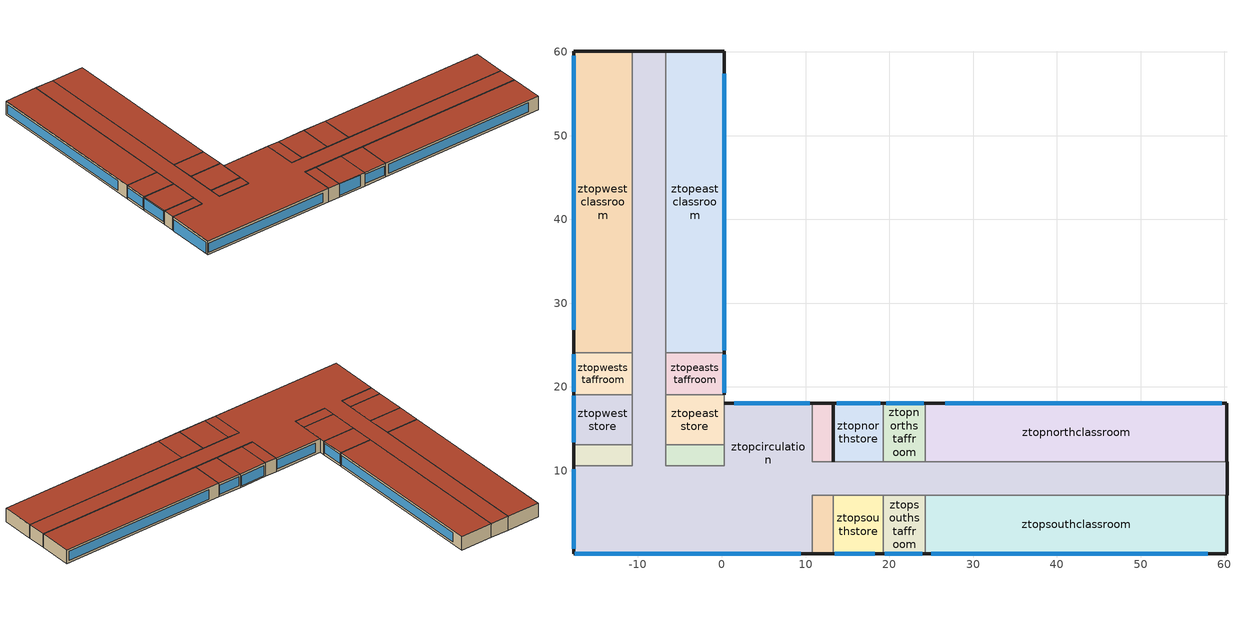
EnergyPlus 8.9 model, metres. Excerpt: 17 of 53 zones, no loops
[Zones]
ztopwesttoilet
 floor adiabatic (Interior Floor): -10.69,13.09 -10.69,10.59 -17.69,10.59 -17.69,13.09 z6.5
 wall outside (Exterior Wall): -17.69,13.09 -17.69,10.59 z6.5:9.5
 wall adiabatic (Interior Wall): -17.69,10.59 -10.69,10.59 -10.69,13.09 -17.69,13.09 z6.5:9.5
 roof outside (Exterior Roof): -17.69,13.09 -17.69,10.59 -10.69,10.59 -10.69,13.09 z9.5
ztopwestclassroom
 floor adiabatic (Interior Floor): -10.69,60.09 -10.69,24.09 -17.69,24.09 -17.69,60.09 z6.5
 wall outside (Exterior Wall): -10.69,60.09 -17.69,60.09 -17.69,24.09 z6.5:9.5
 wall adiabatic (Interior Wall): -17.69,24.09 -10.69,24.09 -10.69,60.09 z6.5:9.5
 window (Exterior Window): -17.69,59.52 -17.69,26.85 z7:9
 roof outside (Exterior Roof): -17.69,60.09 -17.69,24.09 -10.69,24.09 -10.69,60.09 z9.5
ztopweststore
 floor adiabatic (Interior Floor): -10.69,19.09 -10.69,13.09 -17.69,13.09 -17.69,19.09 z6.5
 wall outside (Exterior Wall): -17.69,19.09 -17.69,13.09 z6.5:9.5
 wall adiabatic (Interior Wall): -17.69,13.09 -10.69,13.09 -10.69,19.09 -17.69,19.09 z6.5:9.5
 window (Exterior Window): -17.69,18.94 -17.69,13.42 z7:9.28
 roof outside (Exterior Roof): -17.69,19.09 -17.69,13.09 -10.69,13.09 -10.69,19.09 z9.5
ztopweststaffroom
 floor adiabatic (Interior Floor): -10.69,24.09 -10.69,19.09 -17.69,19.09 -17.69,24.09 z6.5
 wall outside (Exterior Wall): -17.69,24.09 -17.69,19.09 z6.5:9.5
 wall adiabatic (Interior Wall): -17.69,19.09 -10.69,19.09 -10.69,24.09 -17.69,24.09 z6.5:9.5
 window (Exterior Window): -17.69,23.93 -17.69,19.43 z7:9
 roof outside (Exterior Roof): -17.69,24.09 -17.69,19.09 -10.69,19.09 -10.69,24.09 z9.5
ztopnorthstaffroom
 floor ground (Exterior Floor): 24.31,18.09 24.31,11.09 19.31,11.09 19.31,18.09 z6.5
 wall outside (Exterior Wall): 24.31,18.09 19.31,18.09 z6.5:9.5
 wall adiabatic (Interior Wall): 19.31,18.09 19.31,11.09 24.31,11.09 24.31,18.09 z6.5:9.5
 window (Exterior Window): 24.11,18.09 19.61,18.09 z7:9
 roof outside (Exterior Roof): 19.31,18.09 19.31,11.09 24.31,11.09 24.31,18.09 z9.5
ztopnorthstore
 floor adiabatic (Interior Floor): 19.31,18.09 19.31,11.09 13.31,11.09 13.31,18.09 z6.5
 wall outside (Exterior Wall): 19.31,18.09 13.31,18.09 z6.5:9.5
 wall adiabatic (Interior Wall): 13.31,18.09 13.31,11.09 19.31,11.09 19.31,18.09 z6.5:9.5
 window (Exterior Window): 18.95,18.09 13.71,18.09 z6.76:9
 roof outside (Exterior Roof): 13.31,18.09 13.31,11.09 19.31,11.09 19.31,18.09 z9.5
ztopnorthtoilet
 floor adiabatic (Interior Floor): 13.31,18.09 13.31,11.09 10.81,11.09 10.81,18.09 z6.5
 wall outside (Interior Wall): 13.31,11.09 13.31,18.09 z6.5:9.5
 wall outside (Exterior Wall): 13.31,18.09 10.81,18.09 z6.5:9.5
 wall adiabatic (Interior Wall): 10.81,18.09 10.81,11.09 13.31,11.09 z6.5:9.5
 roof outside (Exterior Roof): 10.81,18.09 10.81,11.09 13.31,11.09 13.31,18.09 z9.5
ztopnorthclassroom
 floor adiabatic (Interior Floor): 60.31,18.09 60.31,11.09 24.31,11.09 24.31,18.09 z6.5
 wall outside (Exterior Wall): 60.31,11.09 60.31,18.09 24.31,18.09 z6.5:9.5
 wall adiabatic (Interior Wall): 24.31,18.09 24.31,11.09 60.31,11.09 z6.5:9.5
 window (Exterior Window): 59.66,18.09 26.66,18.09 z7:9
 roof outside (Exterior Roof): 24.31,18.09 24.31,11.09 60.31,11.09 60.31,18.09 z9.5
ztopsouthstore
 floor adiabatic (Interior Floor): 19.31,7.09 19.31,0.09 13.31,0.09 13.31,7.09 z6.5
 wall outside (Exterior Wall): 13.31,0.09 19.31,0.09 z6.5:9.5
 wall adiabatic (Interior Wall): 19.31,0.09 19.31,7.09 13.31,7.09 13.31,0.09 z6.5:9.5
 window (Exterior Window): 13.48,0.09 18.28,0.09 z6.87:9.37
 roof outside (Exterior Roof): 13.31,7.09 13.31,0.09 19.31,0.09 19.31,7.09 z9.5
ztopsouthclassroom
 floor adiabatic (Interior Floor): 60.31,7.09 60.31,0.09 24.31,0.09 24.31,7.09 z6.5
 wall outside (Exterior Wall): 24.31,0.09 60.31,0.09 60.31,7.09 z6.5:9.5
 wall adiabatic (Interior Wall): 60.31,7.09 24.31,7.09 24.31,0.09 z6.5:9.5
 window (Exterior Window): 24.99,0.09 57.99,0.09 z7:9
 roof outside (Exterior Roof): 24.31,7.09 24.31,0.09 60.31,0.09 60.31,7.09 z9.5
ztopsouthstaffroom
 floor adiabatic (Interior Floor): 24.31,7.09 24.31,0.09 19.31,0.09 19.31,7.09 z6.5
 wall outside (Exterior Wall): 19.31,0.09 24.31,0.09 z6.5:9.5
 wall adiabatic (Interior Wall): 24.31,0.09 24.31,7.09 19.31,7.09 19.31,0.09 z6.5:9.5
 window (Exterior Window): 19.46,0.09 23.96,0.09 z7:9
 roof outside (Exterior Roof): 19.31,7.09 19.31,0.09 24.31,0.09 24.31,7.09 z9.5
ztopsouthtoilet
 floor adiabatic (Interior Floor): 13.31,7.09 13.31,0.09 10.81,0.09 10.81,7.09 z6.5
 wall outside (Exterior Wall): 10.81,0.09 13.31,0.09 z6.5:9.5
 wall adiabatic (Interior Wall): 13.31,0.09 13.31,7.09 10.81,7.09 10.81,0.09 z6.5:9.5
 roof outside (Exterior Roof): 10.81,7.09 10.81,0.09 13.31,0.09 13.31,7.09 z9.5
ztopcirculation
 floor adiabatic (Interior Floor): 60.31,11.09 60.31,7.09 10.81,7.09 10.81,0.09 -17.69,0.09 -17.69,10.59 -10.69,10.59 -10.69,60.09 -6.69,60.09 -6.69,10.59 0.31,10.59 0.31,18.09 10.81,18.09 10.81,11.09 z6.5
 wall outside (Exterior Wall): -17.69,10.59 -17.69,0.09 10.81,0.09 / -6.69,60.09 -10.69,60.09 / 10.81,18.09 0.31,18.09 / 60.31,7.09 60.31,11.09 z6.5:9.5
 wall adiabatic (Interior Wall): -10.69,60.09 -10.69,10.59 -17.69,10.59 / 0.31,18.09 0.31,10.59 -6.69,10.59 -6.69,60.09 / 60.31,11.09 10.81,11.09 10.81,18.09 / 10.81,0.09 10.81,7.09 60.31,7.09 z6.5:9.5
 window (Exterior Window): -17.54,0.09 9.46,0.09 / 10.52,18.09 1.52,18.09 z7:9; -17.69,10.19 -17.69,0.69 z6.52:9.02
 roof outside (Exterior Roof): -10.69,60.09 -10.69,10.59 -17.69,10.59 -17.69,0.09 10.81,0.09 10.81,7.09 60.31,7.09 60.31,11.09 10.81,11.09 10.81,18.09 0.31,18.09 0.31,10.59 -6.69,10.59 -6.69,60.09 z9.5
ztopeaststore
 floor adiabatic (Interior Floor): 0.31,19.09 0.31,13.09 -6.69,13.09 -6.69,19.09 z6.5
 wall adiabatic (Interior Wall): 0.31,19.09 -6.69,19.09 -6.69,13.09 0.31,13.09 0.31,19.09 z6.5:9.5
 roof outside (Exterior Roof): -6.69,19.09 -6.69,13.09 0.31,13.09 0.31,19.09 z9.5
ztopeasttoilet
 floor adiabatic (Interior Floor): 0.31,13.09 0.31,10.59 -6.69,10.59 -6.69,13.09 z6.5
 wall adiabatic (Interior Wall): 0.31,10.59 0.31,13.09 -6.69,13.09 -6.69,10.59 0.31,10.59 z6.5:9.5
 roof outside (Exterior Roof): -6.69,13.09 -6.69,10.59 0.31,10.59 0.31,13.09 z9.5
ztopeastclassroom
 floor adiabatic (Interior Floor): 0.31,60.09 0.31,24.09 -6.69,24.09 -6.69,60.09 z6.5
 wall outside (Exterior Wall): 0.31,24.09 0.31,60.09 -6.69,60.09 z6.5:9.5
 wall adiabatic (Interior Wall): -6.69,60.09 -6.69,24.09 0.31,24.09 z6.5:9.5
 window (Exterior Window): 0.31,24.4 0.31,57.4 z7:9
 roof outside (Exterior Roof): -6.69,60.09 -6.69,24.09 0.31,24.09 0.31,60.09 z9.5
ztopeaststaffroom
 floor adiabatic (Interior Floor): 0.31,24.09 0.31,19.09 -6.69,19.09 -6.69,24.09 z6.5
 wall outside (Exterior Wall): 0.31,19.09 0.31,24.09 z6.5:9.5
 wall adiabatic (Interior Wall): 0.31,24.09 -6.69,24.09 -6.69,19.09 0.31,19.09 z6.5:9.5
 window (Exterior Window): 0.31,19.34 0.31,23.84 z7:9
 roof outside (Exterior Roof): -6.69,24.09 -6.69,19.09 0.31,19.09 0.31,24.09 z9.5
[Building]
SecondarySchool900: North Axis=0; Terrain=City; Loads Convergence Tolerance Value=0.04; Temperature Convergence Tolerance Value=0.4; Solar Distribution=MinimalShadowing; Maximum Number of Warmup Days=25; Minimum Number of Warmup Days=6
[Site:Location]
LONDON/GATWICK_GBR Design_Conditions: Latitude=51.15; Longitude=-0.18; Time Zone=0; Elevation=62
[SizingPeriod:DesignDay] Day of Month=21; Humidity Condition Type=Wetbulb; Barometric Pressure=100582; Rain Indicator=No; Snow Indicator=No; Daylight Saving Time Indicator=No; Solar Model Indicator=ASHRAEClearSky
Name | Month | Day Type | Maximum DryBulb Temperature | Daily DryBulb Temperature Range | Wetbulb or DewPoint at Maximum DryBulb | Wind Speed | Wind Direction | Sky Clearness
LONDON/GATWICK Ann Htg 99.6% Condns DB | 2 | WinterDesignDay | -4.6 | 0 | -4.6 | 1.5 | 80 | 0
LONDON/GATWICK Ann Clg .4% Condns DB=>MWB | 7 | SummerDesignDay | 27.2 | 9.7 | 18.7 | 3.5 | 90 | 1
[Material]
Name | Roughness | Thickness | Conductivity | Density | Specific Heat
I01 25mm insulation board | MediumRough | 0.0254 | 0.03 | 43 | 1210
I02 50mm insulation board | MediumRough | 0.0508 | 0.03 | 43 | 1210
G01a 19mm gypsum board | MediumSmooth | 0.019 | 0.16 | 800 | 1090
M11 100mm lightweight concrete | MediumRough | 0.1016 | 0.53 | 1280 | 840
F16 Acoustic tile | MediumSmooth | 0.0191 | 0.06 | 368 | 590
M01 100mm brick | MediumRough | 0.1016 | 0.89 | 1920 | 790
M15 200mm heavyweight concrete | MediumRough | 0.2032 | 1.95 | 2240 | 900
[Material:AirGap]
Name | Thermal Resistance
F04 Wall air space resistance | 0.15
F05 Ceiling air space resistance | 0.18
[WindowMaterial:Glazing]
CLEAR 6MM: Optical Data Type=SpectralAverage; Thickness=0.006; Solar Transmittance at Normal Incidence=0.775; Front Side Solar Reflectance at Normal Incidence=0.071; Back Side Solar Reflectance at Normal Incidence=0.071; Visible Transmittance at Normal Incidence=0.881; Front Side Visible Reflectance at Normal Incidence=0.08; Back Side Visible Reflectance at Normal Incidence=0.08; Infrared Transmittance at Normal Incidence=0; Front Side Infrared Hemispherical Emissivity=0.84; Back Side Infrared Hemispherical Emissivity=0.84; Conductivity=0.9
[Construction]
Exterior Floor: M11 100mm lightweight concrete, M15 200mm heavyweight concrete
Interior Floor: F16 Acoustic tile, F05 Ceiling air space resistance, M11 100mm lightweight concrete
Exterior Wall: M01 100mm brick, M15 200mm heavyweight concrete, I01 25mm insulation board, F04 Wall air space resistance, G01a 19mm gypsum board
Interior Wall: G01a 19mm gypsum board, F04 Wall air space resistance, G01a 19mm gypsum board
Exterior Window: CLEAR 6MM
Exterior Roof: M01 100mm brick, M15 200mm heavyweight concrete, I02 50mm insulation board, F04 Wall air space resistance, G01a 19mm gypsum board
[Zone] Multiplier=1
ztopwesttoilet; ztopwestclassroom; ztopweststore; ztopweststaffroom; ztopnorthstaffroom; ztopnorthstore; ztopnorthtoilet; ztopnorthclassroom; ztopsouthstore; ztopsouthclassroom; ztopsouthstaffroom; ztopsouthtoilet; ztopcirculation; ztopeaststore; ztopeasttoilet; ztopeastclassroom; ztopeaststaffroom
[PEOPLE] Number of People Calculation Method=People/Area; Sensible Heat Fraction=autocalculate; Carbon Dioxide Generation Rate=3.82e-08; Enable ASHRAE 55 Comfort Warnings=No; Mean Radiant Temperature Calculation Type=ZoneAveraged; Clothing Insulation Calculation Method=ClothingInsulationSchedule
Name | Zone or ZoneList | Number of People Schedule | People per Zone Floor Area | Fraction Radiant | Activity Level Schedule
OccuZTOPCIRCULATION | ZTOPCIRCULATION | SecSchl_Circulation_Occ | 0.11 | 0.5 | circulationactivity
OccuZTOPEASTCLASSROOM | ZTOPEASTCLASSROOM | SecSchl_ClassRm_Occ | 0.55 | 0.5 | classactivity
OccuZTOPEASTSTAFFROOM | ZTOPEASTSTAFFROOM | SecSchl_OpenOff_Occ | 0.11 | 0.39 | staffactivity
OccuZTOPEASTSTORE | ZTOPEASTSTORE | SecSchl_Store_Occ | 0.11 | 0.5 | storeactivity
OccuZTOPEASTTOILET | ZTOPEASTTOILET | SecSchl_Toilet_Occ | 0.11 | 0.5 | toiletactivity
OccuZTOPNORTHCLASSROOM | ZTOPNORTHCLASSROOM | SecSchl_ClassRm_Occ | 0.55 | 0.5 | classactivity
OccuZTOPNORTHSTAFFROOM | ZTOPNORTHSTAFFROOM | SecSchl_OpenOff_Occ | 0.11 | 0.39 | staffactivity
OccuZTOPNORTHSTORE | ZTOPNORTHSTORE | SecSchl_Store_Occ | 0.11 | 0.5 | storeactivity
OccuZTOPNORTHTOILET | ZTOPNORTHTOILET | SecSchl_Toilet_Occ | 0.11 | 0.5 | toiletactivity
OccuZTOPSOUTHCLASSROOM | ZTOPSOUTHCLASSROOM | SecSchl_ClassRm_Occ | 0.55 | 0.5 | classactivity
OccuZTOPSOUTHSTAFFROOM | ZTOPSOUTHSTAFFROOM | SecSchl_OpenOff_Occ | 0.11 | 0.39 | staffactivity
OccuZTOPSOUTHSTORE | ZTOPSOUTHSTORE | SecSchl_Store_Occ | 0.11 | 0.5 | storeactivity
OccuZTOPSOUTHTOILET | ZTOPSOUTHTOILET | SecSchl_Toilet_Occ | 0.11 | 0.5 | toiletactivity
OccuZTOPWESTCLASSROOM | ZTOPWESTCLASSROOM | SecSchl_ClassRm_Occ | 0.55 | 0.5 | classactivity
OccuZTOPWESTSTAFFROOM | ZTOPWESTSTAFFROOM | SecSchl_OpenOff_Occ | 0.11 | 0.39 | staffactivity
OccuZTOPWESTSTORE | ZTOPWESTSTORE | SecSchl_Store_Occ | 0.11 | 0.5 | storeactivity
OccuZTOPWESTTOILET | ZTOPWESTTOILET | SecSchl_Toilet_Occ | 0.11 | 0.5 | toiletactivity
[LIGHTS] Design Level Calculation Method=Watts/Area; Return Air Fraction=0; Fraction Radiant=0.42; Fraction Visible=0.18; Fraction Replaceable=1; EndUse Subcategory=General; Return Air Fraction Calculated from Plenum Temperature=No; Return Air Fraction Function of Plenum Temperature Coefficient 1=0; Return Air Fraction Function of Plenum Temperature Coefficient 2=0
Name | Zone or ZoneList | Schedule | Watts per Zone Floor Area
ZTOPCIRCULATION light | ZTOPCIRCULATION | SecSchl_Circulation_Light | 2.5
ZTOPEASTCLASSROOM light | ZTOPEASTCLASSROOM | SecSchl_ClassRm_Light | 7.5
ZTOPEASTSTAFFROOM light | ZTOPEASTSTAFFROOM | SecSchl_OpenOff_Light | 12.5
ZTOPEASTSTORE light | ZTOPEASTSTORE | SecSchl_Store_Light | 1.25
ZTOPEASTTOILET light | ZTOPEASTTOILET | SecSchl_Toilet_Light | 2.5
ZTOPNORTHCLASSROOM light | ZTOPNORTHCLASSROOM | SecSchl_ClassRm_Light | 7.5
ZTOPNORTHSTAFFROOM light | ZTOPNORTHSTAFFROOM | SecSchl_OpenOff_Light | 12.5
ZTOPNORTHSTORE light | ZTOPNORTHSTORE | SecSchl_Store_Light | 1.25
ZTOPNORTHTOILET light | ZTOPNORTHTOILET | SecSchl_Toilet_Light | 2.5
ZTOPSOUTHCLASSROOM light | ZTOPSOUTHCLASSROOM | SecSchl_ClassRm_Light | 7.5
ZTOPSOUTHSTAFFROOM light | ZTOPSOUTHSTAFFROOM | SecSchl_OpenOff_Light | 12.5
ZTOPSOUTHSTORE light | ZTOPSOUTHSTORE | SecSchl_Store_Light | 1.25
ZTOPSOUTHTOILET light | ZTOPSOUTHTOILET | SecSchl_Toilet_Light | 2.5
ZTOPWESTCLASSROOM light | ZTOPWESTCLASSROOM | SecSchl_ClassRm_Light | 7.5
ZTOPWESTSTAFFROOM light | ZTOPWESTSTAFFROOM | SecSchl_OpenOff_Light | 12.5
ZTOPWESTSTORE light | ZTOPWESTSTORE | SecSchl_Store_Light | 1.25
ZTOPWESTTOILET light | ZTOPWESTTOILET | SecSchl_Toilet_Light | 2.5
[ELECTRICEQUIPMENT] Design Level Calculation Method=Watts/Area; Fraction Latent=0; Fraction Radiant=0.5; Fraction Lost=0; EndUse Subcategory=General
Name | Zone or ZoneList | Schedule | Watts per Zone Floor Area
ZTOPCIRCULATION equip | ZTOPCIRCULATION | SecSchl_Circulation_Equip | 2
ZTOPEASTCLASSROOM equip | ZTOPEASTCLASSROOM | SecSchl_ClassRm_Equip | 5
ZTOPEASTSTAFFROOM equip | ZTOPEASTSTAFFROOM | SecSchl_OpenOff_Equip | 15
ZTOPEASTSTORE equip | ZTOPEASTSTORE | SecSchl_Store_Equip | 2
ZTOPEASTTOILET equip | ZTOPEASTTOILET | SecSchl_Toilet_Equip | 5
ZTOPNORTHCLASSROOM equip | ZTOPNORTHCLASSROOM | SecSchl_ClassRm_Equip | 5
ZTOPNORTHSTAFFROOM equip | ZTOPNORTHSTAFFROOM | SecSchl_OpenOff_Equip | 15
ZTOPNORTHSTORE equip | ZTOPNORTHSTORE | SecSchl_Store_Equip | 2
ZTOPNORTHTOILET equip | ZTOPNORTHTOILET | SecSchl_Toilet_Equip | 5
ZTOPSOUTHCLASSROOM equip | ZTOPSOUTHCLASSROOM | SecSchl_ClassRm_Equip | 5
ZTOPSOUTHSTAFFROOM equip | ZTOPSOUTHSTAFFROOM | SecSchl_OpenOff_Equip | 15
ZTOPSOUTHSTORE equip | ZTOPSOUTHSTORE | SecSchl_Store_Equip | 2
ZTOPSOUTHTOILET equip | ZTOPSOUTHTOILET | SecSchl_Toilet_Equip | 5
ZTOPWESTCLASSROOM equip | ZTOPWESTCLASSROOM | SecSchl_ClassRm_Equip | 5
ZTOPWESTSTAFFROOM equip | ZTOPWESTSTAFFROOM | SecSchl_OpenOff_Equip | 15
ZTOPWESTSTORE equip | ZTOPWESTSTORE | SecSchl_Store_Equip | 2
ZTOPWESTTOILET equip | ZTOPWESTTOILET | SecSchl_Toilet_Equip | 5
[DAYLIGHTING:CONTROLS] Daylighting Method=SplitFlux; Lighting Control Type=Continuous; Minimum Input Power Fraction for Continuous or ContinuousOff Dimming Control=0.3; Minimum Light Output Fraction for Continuous or ContinuousOff Dimming Control=0.2; Number of Stepped Control Steps=1; Probability Lighting will be Reset When Needed in Manual Stepped Control=1; Glare Calculation Azimuth Angle of View Direction Clockwise from Zone yAxis=0; Maximum Allowable Discomfort Glare Index=22; Fraction of Zone Controlled by Reference Point 1=1; Fraction of Zone Controlled by Reference Point 2=1; Fraction of Zone Controlled by Reference Point 3=1; Illuminance Setpoint at Reference Point 3=500; Fraction of Zone Controlled by Reference Point 4=1; Illuminance Setpoint at Reference Point 4=500; Fraction of Zone Controlled by Reference Point 5=1; Illuminance Setpoint at Reference Point 5=500; Fraction of Zone Controlled by Reference Point 6=1; Illuminance Setpoint at Reference Point 6=500; Fraction of Zone Controlled by Reference Point 7=1; Illuminance Setpoint at Reference Point 7=500; Fraction of Zone Controlled by Reference Point 8=1; Illuminance Setpoint at Reference Point 8=500; Fraction of Zone Controlled by Reference Point 9=1; Illuminance Setpoint at Reference Point 9=500; Fraction of Zone Controlled by Reference Point 10=1; Illuminance Setpoint at Reference Point 10=500
Name | Zone | Daylighting Reference Point 1 | Illuminance Setpoint at Reference Point 1 | Daylighting Reference Point 2 | Illuminance Setpoint at Reference Point 2
Daylightingcontrolztopsouthclassroom | ztopsouthclassroom | ztopsouthclassroom_RP_1 | 300 | ztopsouthclassroom_RP_2 | 300
Daylightingcontrolztopwestclassroom | ztopwestclassroom | ztopwestclassroom_RP_1 | 300 | ztopwestclassroom_RP_2 | 300
Daylightingcontrolztopcirculation | ztopcirculation | ztopcirculation_RP_1 | 100 | ztopcirculation_RP_2 | 100
Daylightingcontrolztopnorthclassroom | ztopnorthclassroom | ztopnorthclassroom_RP_1 | 500 | ztopnorthclassroom_RP_2 | 500
Daylightingcontrolztopeastclassroom | ztopeastclassroom | ztopeastclassroom_RP_1 | 500 | ztopeastclassroom_RP_2 | 500
Daylightingcontrolztopnorthstore | ztopnorthstore | ztopnorthstore_RP_1 | 500 | ztopnorthstore_RP_2 | 500
Daylightingcontrolztopweststore | ztopweststore | ztopweststore_RP_1 | 500 | ztopweststore_RP_2 | 500
Daylightingcontrolztopsouthstore | ztopsouthstore | ztopsouthstore_RP_1 | 500 | ztopsouthstore_RP_2 | 500
[ZONEINFILTRATION:DESIGNFLOWRATE] Schedule=INFIL_SCH; Design Flow Rate Calculation Method=AirChanges/Hour; Air Changes per Hour=0.3; Constant Term Coefficient=1; Temperature Term Coefficient=0; Velocity Term Coefficient=0; Velocity Squared Term Coefficient=0
Name | Zone or ZoneList
ZTOPCIRCULATION infiltration | ZTOPCIRCULATION
ZTOPEASTCLASSROOM infiltration | ZTOPEASTCLASSROOM
ZTOPEASTSTAFFROOM infiltration | ZTOPEASTSTAFFROOM
ZTOPEASTSTORE infiltration | ZTOPEASTSTORE
ZTOPEASTTOILET infiltration | ZTOPEASTTOILET
ZTOPNORTHCLASSROOM infiltration | ZTOPNORTHCLASSROOM
ZTOPNORTHSTAFFROOM infiltration | ZTOPNORTHSTAFFROOM
ZTOPNORTHSTORE infiltration | ZTOPNORTHSTORE
ZTOPNORTHTOILET infiltration | ZTOPNORTHTOILET
ZTOPSOUTHCLASSROOM infiltration | ZTOPSOUTHCLASSROOM
ZTOPSOUTHSTAFFROOM infiltration | ZTOPSOUTHSTAFFROOM
ZTOPSOUTHSTORE infiltration | ZTOPSOUTHSTORE
ZTOPSOUTHTOILET infiltration | ZTOPSOUTHTOILET
ZTOPWESTCLASSROOM infiltration | ZTOPWESTCLASSROOM
ZTOPWESTSTAFFROOM infiltration | ZTOPWESTSTAFFROOM
ZTOPWESTSTORE infiltration | ZTOPWESTSTORE
ZTOPWESTTOILET infiltration | ZTOPWESTTOILET
[ZONEVENTILATION:DESIGNFLOWRATE] Design Flow Rate Calculation Method=Flow/Person; Ventilation Type=Natural; Fan Pressure Rise=0; Fan Total Efficiency=1; Constant Term Coefficient=1; Temperature Term Coefficient=0; Velocity Term Coefficient=0; Velocity Squared Term Coefficient=0; Minimum Indoor Temperature=-100; Maximum Indoor Temperature=100; Delta Temperature=-100; Minimum Outdoor Temperature=-100; Maximum Outdoor Temperature=100; Maximum Wind Speed=40
Name | Zone or ZoneList | Schedule | Flow Rate per Person
ZTOPCIRCULATION ventilation | ZTOPCIRCULATION | SecSchl_Circulation_ventilation | 0.00145319
ZTOPEASTCLASSROOM ventilation | ZTOPEASTCLASSROOM | SecSchl_ClassRm_ventilation | 0.000726593
ZTOPEASTSTAFFROOM ventilation | ZTOPEASTSTAFFROOM | SecSchl_OpenOff_ventilation | 0.00145319
ZTOPEASTSTORE ventilation | ZTOPEASTSTORE | SecSchl_Store_ventilation | 0.00145319
ZTOPEASTTOILET ventilation | ZTOPEASTTOILET | SecSchl_Toilet_ventilation | 0.00174382
ZTOPNORTHCLASSROOM ventilation | ZTOPNORTHCLASSROOM | SecSchl_ClassRm_ventilation | 0.000726593
ZTOPNORTHSTAFFROOM ventilation | ZTOPNORTHSTAFFROOM | SecSchl_OpenOff_ventilation | 0.00145319
ZTOPNORTHSTORE ventilation | ZTOPNORTHSTORE | SecSchl_Store_ventilation | 0.00145319
ZTOPNORTHTOILET ventilation | ZTOPNORTHTOILET | SecSchl_Toilet_ventilation | 0.00174382
ZTOPSOUTHCLASSROOM ventilation | ZTOPSOUTHCLASSROOM | SecSchl_ClassRm_ventilation | 0.000726593
ZTOPSOUTHSTAFFROOM ventilation | ZTOPSOUTHSTAFFROOM | SecSchl_OpenOff_ventilation | 0.00145319
ZTOPSOUTHSTORE ventilation | ZTOPSOUTHSTORE | SecSchl_Store_ventilation | 0.00145319
ZTOPSOUTHTOILET ventilation | ZTOPSOUTHTOILET | SecSchl_Toilet_ventilation | 0.00174382
ZTOPWESTCLASSROOM ventilation | ZTOPWESTCLASSROOM | SecSchl_ClassRm_ventilation | 0.000726593
ZTOPWESTSTAFFROOM ventilation | ZTOPWESTSTAFFROOM | SecSchl_OpenOff_ventilation | 0.00145319
ZTOPWESTSTORE ventilation | ZTOPWESTSTORE | SecSchl_Store_ventilation | 0.00145319
ZTOPWESTTOILET ventilation | ZTOPWESTTOILET | SecSchl_Toilet_ventilation | 0.00174382
[Schedule:Compact]
SecSchl_ClassRm_Light; SecSchl_Circulation_Light; SecSchl_Toilet_Light: Through: 09 Jan, For: AllDays, Until: 24:00, 0, Through: 13 Feb, For: Weekdays SummerDesignDay, Until: 07:00, 0, Until: 21:00, 1, Until: 24:00, 0, For: Weekends, Until: 24:00, 0, For: Holidays, Until: 24:00, 0, For: WinterDesignDay AllOtherDays, Until: 24:00, 0, Through: 20 Feb, For: AllDays, Until: 24:00, 0, Through: 20 Mar, For: Weekdays SummerDesignDay, Until: 07:00, 0, Until: 21:00, 1, Until: 24:00, 0, For: Weekends, Until: 24:00, 0, For: Holidays, Until: 24:00, 0, For: WinterDesignDay AllOtherDays, Until: 24:00, 0, Through: 03 Apr, For: AllDays, Until: 24:00, 0, Through: 29 May, For: Weekdays SummerDesignDay, Until: 07:00, 0, Until: 21:00, 1, Until: 24:00, 0, For: Weekends, Until: 24:00, 0, For: Holidays, Until: 24:00, 0, For: WinterDesignDay AllOtherDays, Until: 24:00, 0, Through: 05 Jun, For: AllDays, Until: 24:00, 0, Through: 24 Jul, For: Weekdays SummerDesignDay, Until: 07:00, 0, Until: 21:00, 1, Until: 24:00, 0, For: Weekends, Until: 24:00, 0, For: Holidays, Until: 24:00, 0, For: WinterDesignDay AllOtherDays, Until: 24:00, 0, Through: 04 Sep, For: AllDays, Until: 24:00, 0, Through: 23 Oct, For: Weekdays SummerDesignDay, Until: 07:00, 0, Until: 21:00, 1, Until: 24:00, 0, For: Weekends, Until: 24:00, 0, For: Holidays, Until: 24:00, 0, For: WinterDesignDay AllOtherDays, Until: 24:00, 0, Through: 30 Oct, For: AllDays, Until: 24:00, 0, Through: 22 Dec, For: Weekdays SummerDesignDay, Until: 07:00, 0, Until: 21:00, 1, Until: 24:00, 0, For: Weekends, Until: 24:00, 0, For: Holidays, Until: 24:00, 0, For: WinterDesignDay AllOtherDays, Until: 24:00, 0, Through: 31 Dec, For: AllDays, Until: 24:00, 0
SecSchl_ClassRm_Occ: Through: 09 Jan, For: AllDays, Until: 24:00, 0, Through: 13 Feb, For: Weekdays SummerDesignDay, Until: 07:00, 0, Until: 08:00, 0.08, Until: 09:00, 0.6, Until: 12:00, 0.8, Until: 14:00, 0.4, Until: 16:00, 0.8, Until: 17:00, 0.4, Until: 21:00, 0.08, Until: 24:00, 0, For: Weekends, Until: 24:00, 0, For: Holidays, Until: 24:00, 0, For: WinterDesignDay AllOtherDays, Until: 24:00, 0, Through: 20 Feb, For: AllDays, Until: 24:00, 0, Through: 20 Mar, For: Weekdays SummerDesignDay, Until: 07:00, 0, Until: 08:00, 0.08, Until: 09:00, 0.6, Until: 12:00, 0.8, Until: 14:00, 0.4, Until: 16:00, 0.8, Until: 17:00, 0.4, Until: 21:00, 0.08, Until: 24:00, 0, For: Weekends, Until: 24:00, 0, For: Holidays, Until: 24:00, 0, For: WinterDesignDay AllOtherDays, Until: 24:00, 0, Through: 03 Apr, For: AllDays, Until: 24:00, 0, Through: 29 May, For: Weekdays SummerDesignDay, Until: 07:00, 0, Until: 08:00, 0.08, Until: 09:00, 0.6, Until: 12:00, 0.8, Until: 14:00, 0.4, Until: 16:00, 0.8, Until: 17:00, 0.4, Until: 21:00, 0.08, Until: 24:00, 0, For: Weekends, Until: 24:00, 0, For: Holidays, Until: 24:00, 0, For: WinterDesignDay AllOtherDays, Until: 24:00, 0, Through: 05 Jun, For: AllDays, Until: 24:00, 0, Through: 24 Jul, For: Weekdays SummerDesignDay, Until: 07:00, 0, Until: 08:00, 0.08, Until: 09:00, 0.6, Until: 12:00, 0.8, Until: 14:00, 0.4, Until: 16:00, 0.8, Until: 17:00, 0.4, Until: 21:00, 0.08, Until: 24:00, 0, For: Weekends, Until: 24:00, 0, For: Holidays, Until: 24:00, 0, For: WinterDesignDay AllOtherDays, Until: 24:00, 0, Through: 04 Sep, For: AllDays, Until: 24:00, 0, Through: 23 Oct, For: Weekdays SummerDesignDay, Until: 07:00, 0, Until: 08:00, 0.08, Until: 09:00, 0.6, Until: 12:00, 0.8, Until: 14:00, 0.4, Until: 16:00, 0.8, Until: 17:00, 0.4, Until: 21:00, 0.08, Until: 24:00, 0, For: Weekends, Until: 24:00, 0, For: Holidays, Until: 24:00, 0, For: WinterDesignDay AllOtherDays, Until: 24:00, 0, Through: 30 Oct, For: AllDays, Until: 24:00, 0, Through: 22 Dec, For: Weekdays SummerDesignDay, Until: 07:00, 0, Until: 08:00, 0.08, Until: 09:00, 0.6, Until: 12:00, 0.8, Until: 14:00, 0.4, Until: 16:00, 0.8, Until: 17:00, 0.4, Until: 21:00, 0.08, Until: 24:00, 0, For: Weekends, Until: 24:00, 0, For: Holidays, Until: 24:00, 0, For: WinterDesignDay AllOtherDays, Until: 24:00, 0, Through: 31 Dec, For: AllDays, Until: 24:00, 0
SecSchl_Circulation_Occ: Through: 09 Jan, For: AllDays, Until: 24:00, 0, Through: 13 Feb, For: Weekdays SummerDesignDay, Until: 07:00, 0, Until: 08:00, 0.1, Until: 09:00, 0.25, Until: 16:00, 0.5, Until: 17:00, 0.25, Until: 21:00, 0.1, Until: 24:00, 0, For: Weekends, Until: 24:00, 0, For: Holidays, Until: 24:00, 0, For: WinterDesignDay AllOtherDays, Until: 24:00, 0, Through: 20 Feb, For: AllDays, Until: 24:00, 0, Through: 20 Mar, For: Weekdays SummerDesignDay, Until: 07:00, 0, Until: 08:00, 0.1, Until: 09:00, 0.25, Until: 16:00, 0.5, Until: 17:00, 0.25, Until: 21:00, 0.1, Until: 24:00, 0, For: Weekends, Until: 24:00, 0, For: Holidays, Until: 24:00, 0, For: WinterDesignDay AllOtherDays, Until: 24:00, 0, Through: 03 Apr, For: AllDays, Until: 24:00, 0, Through: 29 May, For: Weekdays SummerDesignDay, Until: 07:00, 0, Until: 08:00, 0.1, Until: 09:00, 0.25, Until: 16:00, 0.5, Until: 17:00, 0.25, Until: 21:00, 0.1, Until: 24:00, 0, For: Weekends, Until: 24:00, 0, For: Holidays, Until: 24:00, 0, For: WinterDesignDay AllOtherDays, Until: 24:00, 0, Through: 04 Jun, For: AllDays, Until: 24:00, 0, Through: 24 Jul, For: Weekdays SummerDesignDay, Until: 07:00, 0, Until: 08:00, 0.1, Until: 09:00, 0.25, Until: 16:00, 0.5, Until: 17:00, 0.25, Until: 21:00, 0.1, Until: 24:00, 0, For: Weekends, Until: 24:00, 0, For: Holidays, Until: 24:00, 0, For: WinterDesignDay AllOtherDays, Until: 24:00, 0, Through: 04 Sep, For: AllDays, Until: 24:00, 0, Through: 23 Oct, For: Weekdays SummerDesignDay, Until: 07:00, 0, Until: 08:00, 0.1, Until: 09:00, 0.25, Until: 16:00, 0.5, Until: 17:00, 0.25, Until: 21:00, 0.1, Until: 24:00, 0, For: Weekends, Until: 24:00, 0, For: Holidays, Until: 24:00, 0, For: WinterDesignDay AllOtherDays, Until: 24:00, 0, Through: 30 Oct, For: AllDays, Until: 24:00, 0, Through: 23 Dec, For: Weekdays SummerDesignDay, Until: 07:00, 0, Until: 08:00, 0.1, Until: 09:00, 0.25, Until: 16:00, 0.5, Until: 17:00, 0.25, Until: 21:00, 0.1, Until: 24:00, 0, For: Weekends, Until: 24:00, 0, For: Holidays, Until: 24:00, 0, For: WinterDesignDay AllOtherDays, Until: 24:00, 0, Through: 31 Dec, For: AllDays, Until: 24:00, 0
SecSchl_OpenOff_Light; SecSchl_Store_Light; SecSchl_Store_ventilation: Through: 09 Jan, For: AllDays, Until: 24:00, 0, Through: 13 Feb, For: Weekdays SummerDesignDay, Until: 07:00, 0, Until: 18:00, 1, Until: 24:00, 0, For: Weekends, Until: 24:00, 0, For: Holidays, Until: 24:00, 0, For: WinterDesignDay AllOtherDays, Until: 24:00, 0, Through: 20 Feb, For: AllDays, Until: 24:00, 0, Through: 20 Mar, For: Weekdays SummerDesignDay, Until: 07:00, 0, Until: 18:00, 1, Until: 24:00, 0, For: Weekends, Until: 24:00, 0, For: Holidays, Until: 24:00, 0, For: WinterDesignDay AllOtherDays, Until: 24:00, 0, Through: 03 Apr, For: AllDays, Until: 24:00, 0, Through: 29 May, For: Weekdays SummerDesignDay, Until: 07:00, 0, Until: 18:00, 1, Until: 24:00, 0, For: Weekends, Until: 24:00, 0, For: Holidays, Until: 24:00, 0, For: WinterDesignDay AllOtherDays, Until: 24:00, 0, Through: 05 Jun, For: AllDays, Until: 24:00, 0, Through: 24 Jul, For: Weekdays SummerDesignDay, Until: 07:00, 0, Until: 18:00, 1, Until: 24:00, 0, For: Weekends, Until: 24:00, 0, For: Holidays, Until: 24:00, 0, For: WinterDesignDay AllOtherDays, Until: 24:00, 0, Through: 04 Sep, For: AllDays, Until: 24:00, 0, Through: 23 Oct, For: Weekdays SummerDesignDay, Until: 07:00, 0, Until: 18:00, 1, Until: 24:00, 0, For: Weekends, Until: 24:00, 0, For: Holidays, Until: 24:00, 0, For: WinterDesignDay AllOtherDays, Until: 24:00, 0, Through: 30 Oct, For: AllDays, Until: 24:00, 0, Through: 22 Dec, For: Weekdays SummerDesignDay, Until: 07:00, 0, Until: 18:00, 1, Until: 24:00, 0, For: Weekends, Until: 24:00, 0, For: Holidays, Until: 24:00, 0, For: WinterDesignDay AllOtherDays, Until: 24:00, 0, Through: 31 Dec, For: AllDays, Until: 24:00, 0
SecSchl_OpenOff_Occ: Through: 09 Jan, For: AllDays, Until: 24:00, 0, Through: 13 Feb, For: Weekdays SummerDesignDay, Until: 07:00, 0, Until: 08:00, 0.1, Until: 09:00, 0.25, Until: 10:00, 0.75, Until: 12:00, 1, Until: 14:00, 0.5, Until: 16:00, 1, Until: 18:00, 0.5, Until: 24:00, 0, For: Weekends, Until: 24:00, 0, For: Holidays, Until: 24:00, 0, For: WinterDesignDay AllOtherDays, Until: 24:00, 0, Through: 20 Feb, For: AllDays, Until: 24:00, 0, Through: 20 Mar, For: Weekdays SummerDesignDay, Until: 07:00, 0, Until: 08:00, 0.1, Until: 09:00, 0.25, Until: 10:00, 0.75, Until: 12:00, 1, Until: 14:00, 0.5, Until: 16:00, 1, Until: 18:00, 0.5, Until: 24:00, 0, For: Weekends, Until: 24:00, 0, For: Holidays, Until: 24:00, 0, For: WinterDesignDay AllOtherDays, Until: 24:00, 0, Through: 03 Apr, For: AllDays, Until: 24:00, 0, Through: 29 May, For: Weekdays SummerDesignDay, Until: 07:00, 0, Until: 08:00, 0.1, Until: 09:00, 0.25, Until: 10:00, 0.75, Until: 12:00, 1, Until: 14:00, 0.5, Until: 16:00, 1, Until: 18:00, 0.5, Until: 24:00, 0, For: Weekends, Until: 24:00, 0, For: Holidays, Until: 24:00, 0, For: WinterDesignDay AllOtherDays, Until: 24:00, 0, Through: 05 Jun, For: AllDays, Until: 24:00, 0, Through: 24 Jul, For: Weekdays SummerDesignDay, Until: 07:00, 0, Until: 08:00, 0.1, Until: 09:00, 0.25, Until: 10:00, 0.75, Until: 12:00, 1, Until: 14:00, 0.5, Until: 16:00, 1, Until: 18:00, 0.5, Until: 24:00, 0, For: Weekends, Until: 24:00, 0, For: Holidays, Until: 24:00, 0, For: WinterDesignDay AllOtherDays, Until: 24:00, 0, Through: 04 Sep, For: AllDays, Until: 24:00, 0, Through: 23 Oct, For: Weekdays SummerDesignDay, Until: 07:00, 0, Until: 08:00, 0.1, Until: 09:00, 0.25, Until: 10:00, 0.75, Until: 12:00, 1, Until: 14:00, 0.5, Until: 16:00, 1, Until: 18:00, 0.5, Until: 24:00, 0, For: Weekends, Until: 24:00, 0, For: Holidays, Until: 24:00, 0, For: WinterDesignDay AllOtherDays, Until: 24:00, 0, Through: 30 Oct, For: AllDays, Until: 24:00, 0, Through: 22 Dec, For: Weekdays SummerDesignDay, Until: 07:00, 0, Until: 08:00, 0.1, Until: 09:00, 0.25, Until: 10:00, 0.75, Until: 12:00, 1, Until: 14:00, 0.5, Until: 16:00, 1, Until: 18:00, 0.5, Until: 24:00, 0, For: Weekends, Until: 24:00, 0, For: Holidays, Until: 24:00, 0, For: WinterDesignDay AllOtherDays, Until: 24:00, 0, Through: 31 Dec, For: AllDays, Until: 24:00, 0
SecSchl_Store_Equip: Through: 09 Jan, For: AllDays, Until: 24:00, 0.05, Through: 13 Feb, For: Weekdays SummerDesignDay, Until: 07:00, 0.05, Until: 18:00, 1, Until: 24:00, 0.05, For: Weekends, Until: 24:00, 0.05, For: Holidays, Until: 24:00, 0.05, For: WinterDesignDay AllOtherDays, Until: 24:00, 0, Through: 20 Feb, For: AllDays, Until: 24:00, 0.05, Through: 20 Mar, For: Weekdays SummerDesignDay, Until: 07:00, 0.05, Until: 18:00, 1, Until: 24:00, 0.05, For: Weekends, Until: 24:00, 0.05, For: Holidays, Until: 24:00, 0.05, For: WinterDesignDay AllOtherDays, Until: 24:00, 0, Through: 03 Apr, For: AllDays, Until: 24:00, 0.05, Through: 29 May, For: Weekdays SummerDesignDay, Until: 07:00, 0.05, Until: 18:00, 1, Until: 24:00, 0.05, For: Weekends, Until: 24:00, 0.05, For: Holidays, Until: 24:00, 0.05, For: WinterDesignDay AllOtherDays, Until: 24:00, 0, Through: 05 Jun, For: AllDays, Until: 24:00, 0.05, Through: 24 Jul, For: Weekdays SummerDesignDay, Until: 07:00, 0.05, Until: 18:00, 1, Until: 24:00, 0.05, For: Weekends, Until: 24:00, 0.05, For: Holidays, Until: 24:00, 0.05, For: WinterDesignDay AllOtherDays, Until: 24:00, 0, Through: 04 Sep, For: AllDays, Until: 24:00, 0.05, Through: 23 Oct, For: Weekdays SummerDesignDay, Until: 07:00, 0.05, Until: 18:00, 1, Until: 24:00, 0.05, For: Weekends, Until: 24:00, 0.05, For: Holidays, Until: 24:00, 0.05, For: WinterDesignDay AllOtherDays, Until: 24:00, 0, Through: 30 Oct, For: AllDays, Until: 24:00, 0.05, Through: 22 Dec, For: Weekdays SummerDesignDay, Until: 07:00, 0.05, Until: 18:00, 1, Until: 24:00, 0.05, For: Weekends, Until: 24:00, 0.05, For: Holidays, Until: 24:00, 0.05, For: WinterDesignDay AllOtherDays, Until: 24:00, 0, Through: 31 Dec, For: AllDays, Until: 24:00, 0.05
SecSchl_Store_Occ: Through: 09 Jan, For: AllDays, Until: 24:00, 0, Through: 13 Feb, For: Weekdays SummerDesignDay, Until: 07:00, 0, Until: 18:00, 0.05, Until: 24:00, 0, For: Weekends, Until: 24:00, 0, For: Holidays, Until: 24:00, 0, For: WinterDesignDay AllOtherDays, Until: 24:00, 0, Through: 20 Feb, For: AllDays, Until: 24:00, 0, Through: 20 Mar, For: Weekdays SummerDesignDay, Until: 07:00, 0, Until: 18:00, 0.05, Until: 24:00, 0, For: Weekends, Until: 24:00, 0, For: Holidays, Until: 24:00, 0, For: WinterDesignDay AllOtherDays, Until: 24:00, 0, Through: 03 Apr, For: AllDays, Until: 24:00, 0, Through: 29 May, For: Weekdays SummerDesignDay, Until: 07:00, 0, Until: 18:00, 0.05, Until: 24:00, 0, For: Weekends, Until: 24:00, 0, For: Holidays, Until: 24:00, 0, For: WinterDesignDay AllOtherDays, Until: 24:00, 0, Through: 05 Jun, For: AllDays, Until: 24:00, 0, Through: 24 Jul, For: Weekdays SummerDesignDay, Until: 07:00, 0, Until: 18:00, 0.05, Until: 24:00, 0, For: Weekends, Until: 24:00, 0, For: Holidays, Until: 24:00, 0, For: WinterDesignDay AllOtherDays, Until: 24:00, 0, Through: 04 Sep, For: AllDays, Until: 24:00, 0, Through: 23 Oct, For: Weekdays SummerDesignDay, Until: 07:00, 0, Until: 18:00, 0.05, Until: 24:00, 0, For: Weekends, Until: 24:00, 0, For: Holidays, Until: 24:00, 0, For: WinterDesignDay AllOtherDays, Until: 24:00, 0, Through: 30 Oct, For: AllDays, Until: 24:00, 0, Through: 22 Dec, For: Weekdays SummerDesignDay, Until: 07:00, 0, Until: 18:00, 0.05, Until: 24:00, 0, For: Weekends, Until: 24:00, 0, For: Holidays, Until: 24:00, 0, For: WinterDesignDay AllOtherDays, Until: 24:00, 0, Through: 31 Dec, For: AllDays, Until: 24:00, 0
SecSchl_Toilet_Equip: Through: 09 Jan, For: AllDays, Until: 24:00, 0.05, Through: 13 Feb, For: Weekdays SummerDesignDay, Until: 07:00, 0.05, Until: 21:00, 1, Until: 24:00, 0.05, For: Weekends, Until: 24:00, 0.05, For: Holidays, Until: 24:00, 0.05, For: WinterDesignDay AllOtherDays, Until: 24:00, 0, Through: 20 Feb, For: AllDays, Until: 24:00, 0.05, Through: 20 Mar, For: Weekdays SummerDesignDay, Until: 07:00, 0.05, Until: 21:00, 1, Until: 24:00, 0.05, For: Weekends, Until: 24:00, 0.05, For: Holidays, Until: 24:00, 0.05, For: WinterDesignDay AllOtherDays, Until: 24:00, 0, Through: 03 Apr, For: AllDays, Until: 24:00, 0.05, Through: 29 May, For: Weekdays SummerDesignDay, Until: 07:00, 0.05, Until: 21:00, 1, Until: 24:00, 0.05, For: Weekends, Until: 24:00, 0.05, For: Holidays, Until: 24:00, 0.05, For: WinterDesignDay AllOtherDays, Until: 24:00, 0, Through: 05 Jun, For: AllDays, Until: 24:00, 0.05, Through: 24 Jul, For: Weekdays SummerDesignDay, Until: 07:00, 0.05, Until: 21:00, 1, Until: 24:00, 0.05, For: Weekends, Until: 24:00, 0.05, For: Holidays, Until: 24:00, 0.05, For: WinterDesignDay AllOtherDays, Until: 24:00, 0, Through: 04 Sep, For: AllDays, Until: 24:00, 0.05, Through: 23 Oct, For: Weekdays SummerDesignDay, Until: 07:00, 0.05, Until: 21:00, 1, Until: 24:00, 0.05, For: Weekends, Until: 24:00, 0.05, For: Holidays, Until: 24:00, 0.05, For: WinterDesignDay AllOtherDays, Until: 24:00, 0, Through: 30 Oct, For: AllDays, Until: 24:00, 0.05, Through: 22 Dec, For: Weekdays SummerDesignDay, Until: 07:00, 0.05, Until: 21:00, 1, Until: 24:00, 0.05, For: Weekends, Until: 24:00, 0.05, For: Holidays, Until: 24:00, 0.05, For: WinterDesignDay AllOtherDays, Until: 24:00, 0, Through: 31 Dec, For: AllDays, Until: 24:00, 0.05
SecSchl_Toilet_Occ: Through: 09 Jan, For: AllDays, Until: 24:00, 0, Through: 13 Feb, For: Weekdays SummerDesignDay, Until: 07:00, 0, Until: 08:00, 0.1, Until: 09:00, 0.25, Until: 16:00, 0.5, Until: 17:00, 0.25, Until: 21:00, 0.1, Until: 24:00, 0, For: Weekends, Until: 24:00, 0, For: Holidays, Until: 24:00, 0, For: WinterDesignDay AllOtherDays, Until: 24:00, 0, Through: 20 Feb, For: AllDays, Until: 24:00, 0, Through: 20 Mar, For: Weekdays SummerDesignDay, Until: 07:00, 0, Until: 08:00, 0.1, Until: 09:00, 0.25, Until: 16:00, 0.5, Until: 17:00, 0.25, Until: 21:00, 0.1, Until: 24:00, 0, For: Weekends, Until: 24:00, 0, For: Holidays, Until: 24:00, 0, For: WinterDesignDay AllOtherDays, Until: 24:00, 0, Through: 03 Apr, For: AllDays, Until: 24:00, 0, Through: 29 May, For: Weekdays SummerDesignDay, Until: 07:00, 0, Until: 08:00, 0.1, Until: 09:00, 0.25, Until: 16:00, 0.5, Until: 17:00, 0.25, Until: 21:00, 0.1, Until: 24:00, 0, For: Weekends, Until: 24:00, 0, For: Holidays, Until: 24:00, 0, For: WinterDesignDay AllOtherDays, Until: 24:00, 0, Through: 05 Jun, For: AllDays, Until: 24:00, 0, Through: 24 Jul, For: Weekdays SummerDesignDay, Until: 07:00, 0, Until: 08:00, 0.1, Until: 09:00, 0.25, Until: 16:00, 0.5, Until: 17:00, 0.25, Until: 21:00, 0.1, Until: 24:00, 0, For: Weekends, Until: 24:00, 0, For: Holidays, Until: 24:00, 0, For: WinterDesignDay AllOtherDays, Until: 24:00, 0, Through: 04 Sep, For: AllDays, Until: 24:00, 0, Through: 23 Oct, For: Weekdays SummerDesignDay, Until: 07:00, 0, Until: 08:00, 0.1, Until: 09:00, 0.25, Until: 16:00, 0.5, Until: 17:00, 0.25, Until: 21:00, 0.1, Until: 24:00, 0, For: Weekends, Until: 24:00, 0, For: Holidays, Until: 24:00, 0, For: WinterDesignDay AllOtherDays, Until: 24:00, 0, Through: 30 Oct, For: AllDays, Until: 24:00, 0, Through: 22 Dec, For: Weekdays SummerDesignDay, Until: 07:00, 0, Until: 08:00, 0.1, Until: 09:00, 0.25, Until: 16:00, 0.5, Until: 17:00, 0.25, Until: 21:00, 0.1, Until: 24:00, 0, For: Weekends, Until: 24:00, 0, For: Holidays, Until: 24:00, 0, For: WinterDesignDay AllOtherDays, Until: 24:00, 0, Through: 31 Dec, For: AllDays, Until: 24:00, 0
INFIL_SCH: Through: 12/31, For: AllDays, Until: 07:00, 1, Until: 21:00, 1, Until: 24:00, 1
circulationactivity; classactivity; storeactivity; toiletactivity: Through: 12/31, For: AllDays, Until: 24:00, 140
staffactivity: Through: 12/31, For: AllDays, Until: 24:00, 120
SecSchl_ClassRm_ventilation: Through: 09 Jan, For: AllDays, Until: 24:00, 0, Through: 13 Feb, For: Weekdays SummerDesignDay, Until: 07:00, 0, Until: 08:00, 1, Until: 09:00, 1, Until: 12:00, 1, Until: 14:00, 1, Until: 16:00, 1, Until: 17:00, 1, Until: 21:00, 1, Until: 24:00, 0, For: Weekends, Until: 24:00, 0, For: Holidays, Until: 24:00, 0, For: WinterDesignDay AllOtherDays, Until: 24:00, 0, Through: 20 Feb, For: AllDays, Until: 24:00, 0, Through: 20 Mar, For: Weekdays SummerDesignDay, Until: 07:00, 0, Until: 08:00, 1, Until: 09:00, 1, Until: 12:00, 1, Until: 14:00, 1, Until: 16:00, 1, Until: 17:00, 1, Until: 21:00, 1, Until: 24:00, 0, For: Weekends, Until: 24:00, 0, For: Holidays, Until: 24:00, 0, For: WinterDesignDay AllOtherDays, Until: 24:00, 0, Through: 03 Apr, For: AllDays, Until: 24:00, 0, Through: 29 May, For: Weekdays SummerDesignDay, Until: 07:00, 0, Until: 08:00, 1, Until: 09:00, 1, Until: 12:00, 1, Until: 14:00, 1, Until: 16:00, 1, Until: 17:00, 1, Until: 21:00, 1, Until: 24:00, 0, For: Weekends, Until: 24:00, 0, For: Holidays, Until: 24:00, 0, For: WinterDesignDay AllOtherDays, Until: 24:00, 0, Through: 05 Jun, For: AllDays, Until: 24:00, 0, Through: 24 Jul, For: Weekdays SummerDesignDay, Until: 07:00, 0, Until: 08:00, 1, Until: 09:00, 1, Until: 12:00, 1, Until: 14:00, 1, Until: 16:00, 1, Until: 17:00, 1, Until: 21:00, 1, Until: 24:00, 0, For: Weekends, Until: 24:00, 0, For: Holidays, Until: 24:00, 0, For: WinterDesignDay AllOtherDays, Until: 24:00, 0, Through: 04 Sep, For: AllDays, Until: 24:00, 0, Through: 23 Oct, For: Weekdays SummerDesignDay, Until: 07:00, 0, Until: 08:00, 1, Until: 09:00, 1, Until: 12:00, 1, Until: 14:00, 1, Until: 16:00, 1, Until: 17:00, 1, Until: 21:00, 1, Until: 24:00, 0, For: Weekends, Until: 24:00, 0, For: Holidays, Until: 24:00, 0, For: WinterDesignDay AllOtherDays, Until: 24:00, 0, Through: 30 Oct, For: AllDays, Until: 24:00, 0, Through: 22 Dec, For: Weekdays SummerDesignDay, Until: 07:00, 0, Until: 08:00, 1, Until: 09:00, 1, Until: 12:00, 1, Until: 14:00, 1, Until: 16:00, 1, Until: 17:00, 1, Until: 21:00, 1, Until: 24:00, 0, For: Weekends, Until: 24:00, 0, For: Holidays, Until: 24:00, 0, For: WinterDesignDay AllOtherDays, Until: 24:00, 0, Through: 31 Dec, For: AllDays, Until: 24:00, 0
SecSchl_Circulation_ventilation: Through: 09 Jan, For: AllDays, Until: 24:00, 0, Through: 13 Feb, For: Weekdays SummerDesignDay, Until: 07:00, 0, Until: 08:00, 1, Until: 09:00, 1, Until: 16:00, 1, Until: 17:00, 1, Until: 21:00, 1, Until: 24:00, 0, For: Weekends, Until: 24:00, 0, For: Holidays, Until: 24:00, 0, For: WinterDesignDay AllOtherDays, Until: 24:00, 0, Through: 20 Feb, For: AllDays, Until: 24:00, 0, Through: 20 Mar, For: Weekdays SummerDesignDay, Until: 07:00, 0, Until: 08:00, 1, Until: 09:00, 1, Until: 16:00, 1, Until: 17:00, 1, Until: 21:00, 1, Until: 24:00, 0, For: Weekends, Until: 24:00, 0, For: Holidays, Until: 24:00, 0, For: WinterDesignDay AllOtherDays, Until: 24:00, 0, Through: 03 Apr, For: AllDays, Until: 24:00, 0, Through: 29 May, For: Weekdays SummerDesignDay, Until: 07:00, 0, Until: 08:00, 1, Until: 09:00, 1, Until: 16:00, 1, Until: 17:00, 1, Until: 21:00, 1, Until: 24:00, 0, For: Weekends, Until: 24:00, 0, For: Holidays, Until: 24:00, 0, For: WinterDesignDay AllOtherDays, Until: 24:00, 0, Through: 04 Jun, For: AllDays, Until: 24:00, 0, Through: 24 Jul, For: Weekdays SummerDesignDay, Until: 07:00, 0, Until: 08:00, 1, Until: 09:00, 1, Until: 16:00, 1, Until: 17:00, 1, Until: 21:00, 1, Until: 24:00, 0, For: Weekends, Until: 24:00, 0, For: Holidays, Until: 24:00, 0, For: WinterDesignDay AllOtherDays, Until: 24:00, 0, Through: 04 Sep, For: AllDays, Until: 24:00, 0, Through: 23 Oct, For: Weekdays SummerDesignDay, Until: 07:00, 0, Until: 08:00, 1, Until: 09:00, 1, Until: 16:00, 1, Until: 17:00, 1, Until: 21:00, 1, Until: 24:00, 0, For: Weekends, Until: 24:00, 0, For: Holidays, Until: 24:00, 0, For: WinterDesignDay AllOtherDays, Until: 24:00, 0, Through: 30 Oct, For: AllDays, Until: 24:00, 0, Through: 23 Dec, For: Weekdays SummerDesignDay, Until: 07:00, 0, Until: 08:00, 1, Until: 09:00, 1, Until: 16:00, 1, Until: 17:00, 1, Until: 21:00, 1, Until: 24:00, 0, For: Weekends, Until: 24:00, 0, For: Holidays, Until: 24:00, 0, For: WinterDesignDay AllOtherDays, Until: 24:00, 0, Through: 31 Dec, For: AllDays, Until: 24:00, 0
SecSchl_OpenOff_ventilation: Through: 09 Jan, For: AllDays, Until: 24:00, 0, Through: 13 Feb, For: Weekdays SummerDesignDay, Until: 07:00, 0, Until: 08:00, 1, Until: 09:00, 1, Until: 10:00, 1, Until: 12:00, 1, Until: 14:00, 1, Until: 16:00, 1, Until: 18:00, 1, Until: 24:00, 0, For: Weekends, Until: 24:00, 0, For: Holidays, Until: 24:00, 0, For: WinterDesignDay AllOtherDays, Until: 24:00, 0, Through: 20 Feb, For: AllDays, Until: 24:00, 0, Through: 20 Mar, For: Weekdays SummerDesignDay, Until: 07:00, 0, Until: 08:00, 1, Until: 09:00, 1, Until: 10:00, 1, Until: 12:00, 1, Until: 14:00, 1, Until: 16:00, 1, Until: 18:00, 1, Until: 24:00, 0, For: Weekends, Until: 24:00, 0, For: Holidays, Until: 24:00, 0, For: WinterDesignDay AllOtherDays, Until: 24:00, 0, Through: 03 Apr, For: AllDays, Until: 24:00, 0, Through: 29 May, For: Weekdays SummerDesignDay, Until: 07:00, 0, Until: 08:00, 1, Until: 09:00, 1, Until: 10:00, 1, Until: 12:00, 1, Until: 14:00, 1, Until: 16:00, 1, Until: 18:00, 1, Until: 24:00, 0, For: Weekends, Until: 24:00, 0, For: Holidays, Until: 24:00, 0, For: WinterDesignDay AllOtherDays, Until: 24:00, 0, Through: 05 Jun, For: AllDays, Until: 24:00, 0, Through: 24 Jul, For: Weekdays SummerDesignDay, Until: 07:00, 0, Until: 08:00, 1, Until: 09:00, 1, Until: 10:00, 1, Until: 12:00, 1, Until: 14:00, 1, Until: 16:00, 1, Until: 18:00, 1, Until: 24:00, 0, For: Weekends, Until: 24:00, 0, For: Holidays, Until: 24:00, 0, For: WinterDesignDay AllOtherDays, Until: 24:00, 0, Through: 04 Sep, For: AllDays, Until: 24:00, 0, Through: 23 Oct, For: Weekdays SummerDesignDay, Until: 07:00, 0, Until: 08:00, 1, Until: 09:00, 1, Until: 10:00, 1, Until: 12:00, 1, Until: 14:00, 1, Until: 16:00, 1, Until: 18:00, 1, Until: 24:00, 0, For: Weekends, Until: 24:00, 0, For: Holidays, Until: 24:00, 0, For: WinterDesignDay AllOtherDays, Until: 24:00, 0, Through: 30 Oct, For: AllDays, Until: 24:00, 0, Through: 22 Dec, For: Weekdays SummerDesignDay, Until: 07:00, 0, Until: 08:00, 1, Until: 09:00, 1, Until: 10:00, 1, Until: 12:00, 1, Until: 14:00, 1, Until: 16:00, 1, Until: 18:00, 1, Until: 24:00, 0, For: Weekends, Until: 24:00, 0, For: Holidays, Until: 24:00, 0, For: WinterDesignDay AllOtherDays, Until: 24:00, 0, Through: 31 Dec, For: AllDays, Until: 24:00, 0
SecSchl_Toilet_ventilation: Through: 09 Jan, For: AllDays, Until: 24:00, 0, Through: 13 Feb, For: Weekdays SummerDesignDay, Until: 07:00, 0, Until: 08:00, 1, Until: 09:00, 1, Until: 16:00, 1, Until: 17:00, 1, Until: 21:00, 1, Until: 24:00, 0, For: Weekends, Until: 24:00, 0, For: Holidays, Until: 24:00, 0, For: WinterDesignDay AllOtherDays, Until: 24:00, 0, Through: 20 Feb, For: AllDays, Until: 24:00, 0, Through: 20 Mar, For: Weekdays SummerDesignDay, Until: 07:00, 0, Until: 08:00, 1, Until: 09:00, 1, Until: 16:00, 1, Until: 17:00, 1, Until: 21:00, 1, Until: 24:00, 0, For: Weekends, Until: 24:00, 0, For: Holidays, Until: 24:00, 0, For: WinterDesignDay AllOtherDays, Until: 24:00, 0, Through: 03 Apr, For: AllDays, Until: 24:00, 0, Through: 29 May, For: Weekdays SummerDesignDay, Until: 07:00, 0, Until: 08:00, 1, Until: 09:00, 1, Until: 16:00, 1, Until: 17:00, 1, Until: 21:00, 1, Until: 24:00, 0, For: Weekends, Until: 24:00, 0, For: Holidays, Until: 24:00, 0, For: WinterDesignDay AllOtherDays, Until: 24:00, 0, Through: 05 Jun, For: AllDays, Until: 24:00, 0, Through: 24 Jul, For: Weekdays SummerDesignDay, Until: 07:00, 0, Until: 08:00, 1, Until: 09:00, 1, Until: 16:00, 1, Until: 17:00, 1, Until: 21:00, 1, Until: 24:00, 0, For: Weekends, Until: 24:00, 0, For: Holidays, Until: 24:00, 0, For: WinterDesignDay AllOtherDays, Until: 24:00, 0, Through: 04 Sep, For: AllDays, Until: 24:00, 0, Through: 23 Oct, For: Weekdays SummerDesignDay, Until: 07:00, 0, Until: 08:00, 1, Until: 09:00, 1, Until: 16:00, 1, Until: 17:00, 1, Until: 21:00, 1, Until: 24:00, 0, For: Weekends, Until: 24:00, 0, For: Holidays, Until: 24:00, 0, For: WinterDesignDay AllOtherDays, Until: 24:00, 0, Through: 30 Oct, For: AllDays, Until: 24:00, 0, Through: 22 Dec, For: Weekdays SummerDesignDay, Until: 07:00, 0, Until: 08:00, 1, Until: 09:00, 1, Until: 16:00, 1, Until: 17:00, 1, Until: 21:00, 1, Until: 24:00, 0, For: Weekends, Until: 24:00, 0, For: Holidays, Until: 24:00, 0, For: WinterDesignDay AllOtherDays, Until: 24:00, 0, Through: 31 Dec, For: AllDays, Until: 24:00, 0
[SCHEDULE:COMPACT]
SecSchl_Circulation_Equip; SecSchl_ClassRm_Equip; SecSchl_OpenOff_Equip: Through: 12/31, For: Weekdays SummerDesignDay, Until: 07:00, 0.05, Until: 18:00, 1, Until: 24:00, 0.05, For: Weekends, Until: 07:00, 0.05, Until: 18:00, 0.6, Until: 24:00, 0.05, For: Holidays WinterDesignDay AllOtherDays, Until: 24:00, 0
